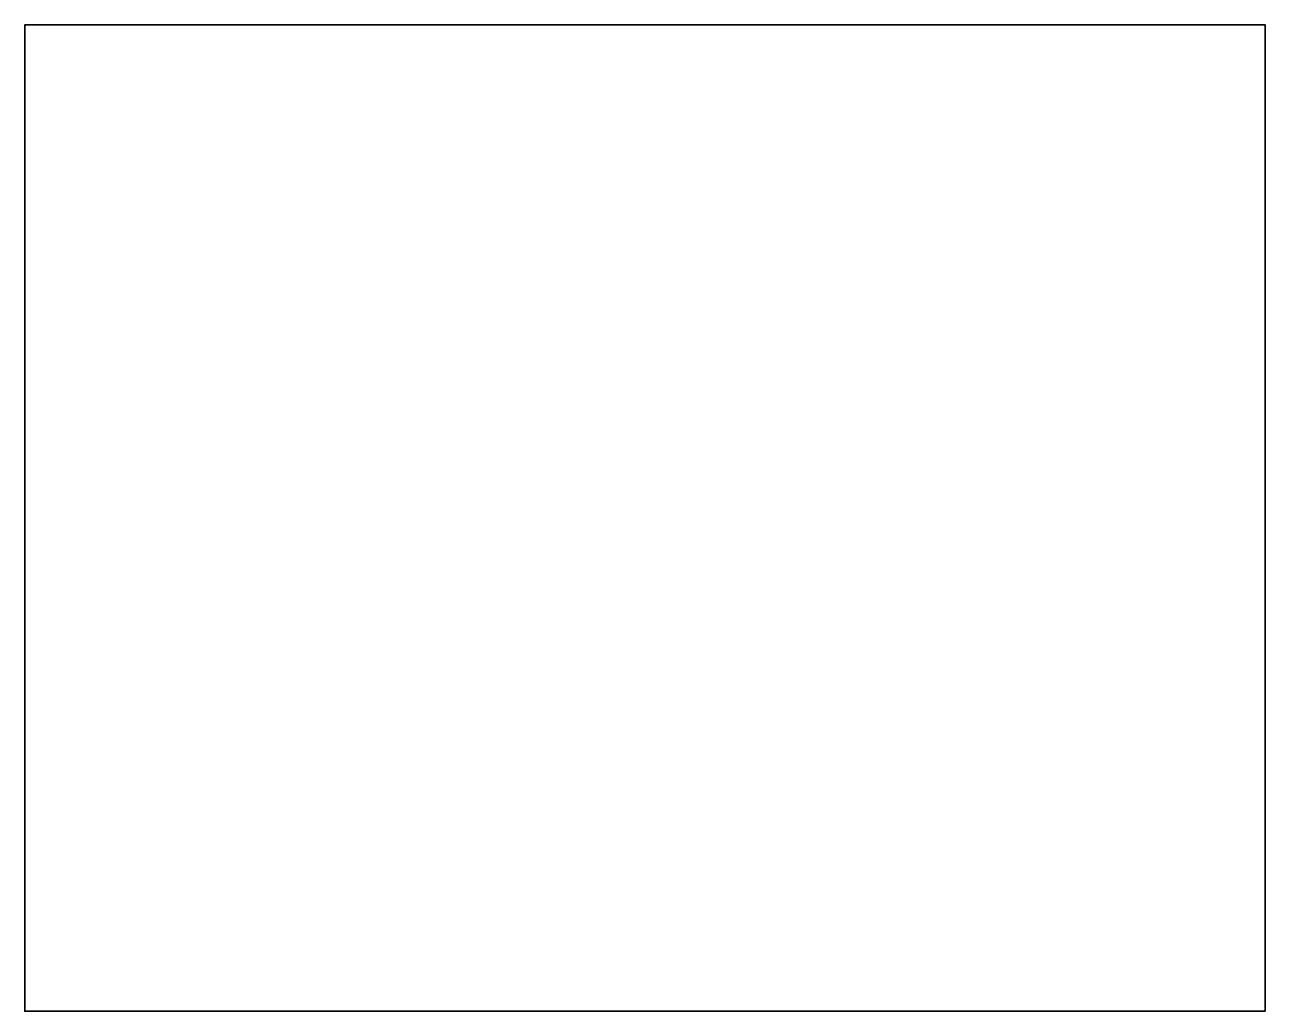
# Model space of a CAD drawing. Header units: inches. Extents: x 5 to 385, y -307 to -5.
import ezdxf

# ---------------------------------------------------------------- set-up
doc = ezdxf.new("R2010")
doc.units = ezdxf.units.IN
doc.header["$MEASUREMENT"] = 0
doc.layers.add('Calque 1', color=7, linetype='Continuous')

msp = doc.modelspace()

# ---------------------------------------------------------------- linework, layer by layer
at = {"layer": 'Calque 1', "color": 250, "lineweight": 35, "true_color": 0x231f20}
msp.add_lwpolyline([(385.44, -306.59), (5.44, -306.59), (5.44, -4.59), (385.44, -4.59), (385.44, -306.59)], dxfattribs=at)

doc.saveas('drawing.dxf')
